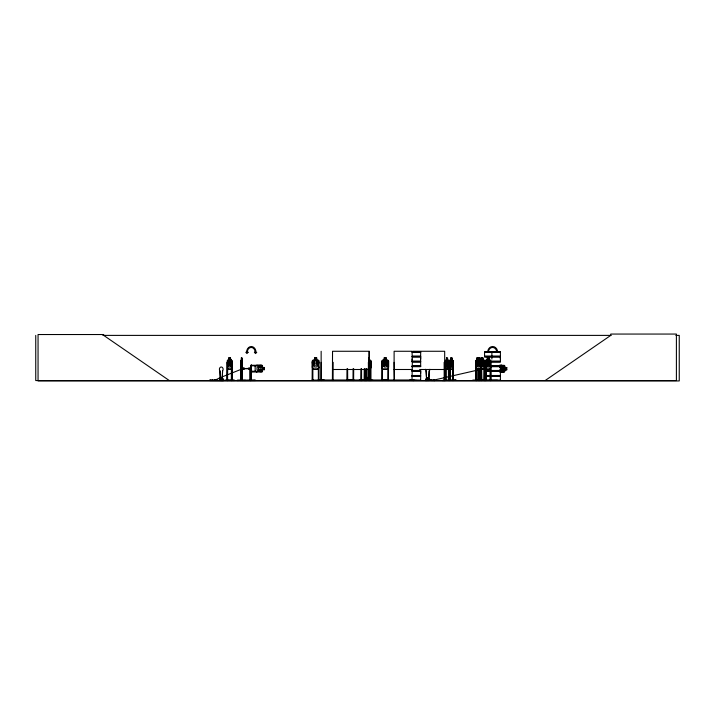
<?xml version="1.0" encoding="UTF-8"?>
<svg xmlns="http://www.w3.org/2000/svg" width="715" height="715" viewBox="0 0 715 715"><rect width="100%" height="100%" fill="white"/><g stroke="black" fill="none" stroke-linecap="round" stroke-linejoin="round"><path stroke-width="1.07" d="M412.135 361.164L412.135 356.982L420.661 356.982L420.652 361.164L412.135 361.164L412.144 359.073M420.652 373.409L420.652 371.308L412.135 371.308M420.652 359.073L420.652 356.982M500.393 359.073L500.393 356.982L484.573 356.982M324.681 380.219L312.92 380.085M366.071 380.55L366.08 380.085M372.899 380.219L359.136 380.192L362.55 380.192M412.135 376.34L420.661 376.34L420.661 380.38L409.874 380.183L416.711 380.469M365.83 380.505L366.009 376.188M222.186 379.683L222.571 370.906A2.279 1.85 -90 0 0 222.571 367.68A2.279 1.85 -90 0 0 219.952 367.68A2.279 1.85 -90 0 0 219.952 370.906L220.336 379.683L222.267 379.683L222.571 370.906M426.632 379.683L426.14 370.906L426.587 379.683L428.794 379.683L429.197 370.906A2.279 2.163 -90 0 0 429.876 369.289M428.794 379.683L429.241 370.906M248.963 368.788L244.19 368.6L248.963 368.404M242.117 369.217L242.108 360.181M251.51 365.311L251.51 365.785M251.555 371.925L251.394 365.928M478.174 361.004L477.763 357.938L476.816 357.938L476.512 361.227M222.374 378.423L221.248 378.28M221.248 378.557L222.267 378.458M221.4 378.655L222.222 378.45M237.228 380.55L245.513 380.219L237.309 380.192M427.552 378.217C427.552 378.879 427.543 378.012 427.078 378.458M427.213 378.691L427.811 378.432L427.15 378.181M222.168 378.181L221.507 378.378L221.936 378.664M221.614 378.548L221.301 378.566M222.267 378.405L221.453 378.146M250.992 365.311L261.913 365.24L262.566 367.474L264.407 367.474M251.689 371.997L251.707 371.255L251.01 371.237L260.314 371.308M427.373 378.557L427.391 378.45M484.484 380.469L484.645 360.968L484.055 360.181L482.857 360.181L482.902 357.938L481.061 357.938L481.061 360.181L479.694 360.181M242.09 365.186L241.375 366.983L241.357 357.938L241.858 357.938L241.858 360.181M364.891 368.77L364.847 380.559L365.848 376.188C364.248 389.621 365.723 367.153 367.242 380.505L366.223 376.188L366.822 380.505L366.795 368.77M484.716 376.34L500.402 376.34L500.402 380.38L472.66 380.469L497.434 380.219M448.323 369.208L448.689 366.965M448.788 366.974L448.403 369.208L445.695 369.208M453.015 366.983L452.631 369.217L449.923 369.217M452.568 369.146L452.541 360.253M240.696 380.559L240.785 360.977L241.357 360.181M240.91 362.344L240.526 380.559L241.018 360.181M394.072 380.469L394.081 379.897M442.46 380.496L456.125 380.219L442.478 380.452M364.9 380.505L365.857 376.188M245.817 380.514L255.452 380.514M245.844 380.219L255.416 380.219L245.844 380.469M231.49 369.146L232.125 366.992L232.071 360.968L231.49 360.253M231.526 369.217L232.125 366.992M449.842 368.734L452.005 360.181M480.829 369.146L481.526 366.992L480.873 369.217M484.69 366.992L484.028 369.217L476.235 369.217L476.029 367.733M490.713 366.983L490.115 369.146L486.003 369.146M490.159 369.217L490.821 366.992M229.631 380.219L234.413 380.219L224.689 380.469L234.448 380.514M451.898 360.181L451.916 357.938L450.709 357.938L450.191 365.186L450.754 366.983L451.817 366.983L452.354 365.186L452.354 361.004L451.817 360.253L452.354 361.004L451.603 363.569L452.354 366.232L451.38 364.051L450.566 366.277L451.138 363.56L450.423 360.995L451.817 361.004L451.817 365.186L450.754 365.186L450.754 361.004L451.362 363.05L452.318 360.995M451.817 366.983L452.381 365.186M478.147 380.505L478.129 368.77M481.079 380.514L480.981 362.344L481.615 362.344M368.797 357.938L368.797 360.181L370.254 360.181L371.04 360.968L371.04 366.992L370.218 369.146L368.154 369.146M371.04 366.992L370.272 369.217L368.162 369.217M411.34 380.219L411.42 379.996M362.532 380.505L359.127 380.469M312.142 380.219L312.276 360.977L312.991 360.181L314.52 360.181L314.52 357.938L316.763 357.938L316.682 360.253L317.809 361.004L317.809 365.186L316.682 366.983L314.591 366.983L313.474 365.186L313.474 361.004L314.591 360.253L314.591 358.009L316.682 358.009M332.404 380.219L332.538 351.271L368.985 351.271L369.029 380.559M346.873 380.505L346.998 368.77M364.141 380.505L364.275 368.77M381.703 380.505L381.873 360.977L382.588 360.181L384.116 360.181M445.722 360.163L445.347 360.968L446.544 360.163M450.012 360.181L449.592 380.559M481.401 365.454L482.026 364.051C482.661 367.626 484.868 366.259 482.384 363.569C484.725 361.021 482.714 359.627 481.999 363.05L480.784 360.95M449.583 360.977L449.95 360.181L450.781 360.181M482.795 366.983L483.689 365.186L483.689 361.004L482.795 360.253L482.857 357.938M368.591 362.791L369.575 361.075L368.788 361.075M368.726 366.983L369.843 365.186L369.843 361.004L368.726 360.253L368.726 358.009M231.58 369.217L227.772 369.217L227.281 360.977L227.835 360.181L228.925 360.181L228.871 357.938L230.525 357.938L231.276 365.186L230.471 366.983L228.979 366.983L228.183 365.186L228.183 361.004L228.979 360.253M227.862 360.253L227.281 360.977M479.273 360.977L479.89 360.181M485.449 380.559L485.449 360.977L485.977 360.181L487.237 360.181M485.449 360.977L486.021 360.181M446.544 357.92L446.589 360.235L445.963 360.986L446.518 366.965L447.563 366.965L448.126 365.168L448.126 360.986L447.563 360.235M450.191 361.004L450.754 360.253M209.709 380.55L209.861 380.023L217.619 380.264M210.067 380.541L223.607 380.559L223.429 379.075L222.115 379.075L222.115 380.023M223.25 380.559L209.861 380.264L210.398 380.38M212.632 380.023L212.105 380.398M220.649 379.075L220.515 380.55M221.23 380.398L221.355 380.541M222.91 380.398L223.277 380.55M251.01 371.997L261.922 371.961L262.468 371.139M261.878 371.961L262.566 369.718L261.896 370.763L258.473 370.763L257.007 369.646L257.007 367.555L258.473 366.429L261.896 366.429L262.503 367.555M434.693 380.38L425.461 380.559L425.675 379.075L426.515 379.075L426.515 380.023M428.491 380.559L428.92 379.075M431.279 380.55L431.449 380.023M434.523 380.55L434.693 380.023L425.925 380.023L425.925 379.075M434.935 380.541L425.666 380.264L426.337 380.398M499.982 372.068L504.182 372.068L504.87 371.353L504.835 366.134L504.155 365.347L499.982 365.347M476.494 360.995L476.467 365.186M477.96 360.253L477.066 361.004L477.066 365.186L477.96 366.983L479.631 366.983L480.534 365.186L480.534 361.004L479.631 360.253L479.694 357.938L477.906 357.938L477.906 360.181L476.244 360.181L475.958 361.004L476.726 360.181L476.11 360.977L476.02 380.559L476.002 360.968M412.108 366.053L420.661 366.223M244.056 367.859L244.798 368.6L244.056 369.333M545.134 380.559L610.771 335.389L610.771 334.057L676.399 334.057L676.399 380.559L35.75 380.559L35.75 335.389M499.848 370.602L501.966 369.172C504.218 372.14 505.344 369.503 502.404 368.734C505.335 367.993 504.236 365.195 501.948 368.252L499.848 366.804M499.714 369.87L501.537 368.699L499.714 367.51M428.321 380.398L428.544 380.523M431.878 380.559L432.289 380.559M433.862 380.559L434.273 380.559M219.577 377.976L214.849 380.264M221.945 376.975L243.538 368.377L243.064 367.742L242.573 368.6L243.189 369.423L243.538 368.377M257.007 365.24L255.13 365.928L255.184 371.192L257.007 371.961L255.192 371.139M255.192 365.982L257.007 365.311L261.887 365.311L262.468 365.982M484.252 368.591L433.129 380.264M102.853 335.389L611.111 335.389M675.898 335.389L679.25 335.389L679.25 380.943L38.056 380.943L38.056 334.531L103.693 334.531L103.693 335.389L169.321 380.559M412.341 351.271L394.117 351.271L394.09 380.559M413.109 351.271L444.676 351.271L444.73 380.559M412.126 351.932L420.661 351.932M484.564 351.932L500.402 351.932M412.144 352.352L420.652 352.352M484.582 352.352L500.393 352.352M412.072 356.428L420.715 356.428M484.511 356.428L500.455 356.428M412.072 356.687L420.715 356.687M484.511 356.687L500.455 356.687M228.925 358.009L230.471 358.009M241.304 358.009L241.84 358.009M384.187 358.009L386.279 358.009L386.279 360.253L387.405 361.004L387.405 365.186L386.279 366.983L384.187 366.983L383.07 365.186L383.07 361.004L384.187 360.253L384.116 357.938L386.359 357.938L386.359 360.181L387.807 360.181L388.603 360.968L388.603 366.992L387.834 369.217L382.57 369.217L381.873 366.992M450.754 358.009L451.88 358.009M476.842 358.009L477.727 358.009M479.676 358.009L477.96 358.009L478.004 360.253M481.124 358.009L482.84 358.009M487.255 358.009L488.971 358.009L488.926 360.253L489.82 361.004L489.82 365.186L488.926 366.983L487.255 366.983L486.361 365.186L486.361 361.004L487.255 360.253L487.237 357.938L489.033 357.938L488.989 360.181L490.186 360.181L490.821 360.968L490.892 380.559M241.759 358.385L241.759 359.136M451.621 358.385L450.933 358.385L450.942 359.136L451.621 359.136L451.612 358.385M230.471 360.181L231.562 360.181M316.763 360.181L318.211 360.181L319.006 360.968L318.979 380.559M447.608 360.163L448.788 360.95L448.77 380.55M451.835 360.181L453.051 360.968L453.051 380.559M227.808 360.253L231.544 360.253M240.955 360.253L242.179 360.253M313.027 360.253L318.184 360.253L318.926 361.004M368.726 360.253L370.218 360.253L370.969 361.004L370.951 380.559M382.623 360.253L387.78 360.253M445.74 360.235L448.377 360.235M449.958 360.253L452.631 360.253M476.253 360.253L484.037 360.253M486.003 360.253L490.168 360.253M242.287 360.968L242.269 380.559L241.902 368.77M480.855 360.181L481.526 360.968L481.794 380.55M484.716 361.164L485.825 361.164M489.936 361.164L500.402 361.164L500.402 356.982M412.072 361.459L420.715 361.459M484.663 361.459L485.78 361.459M489.954 361.459L500.455 361.459M412.072 361.719L420.715 361.719M484.663 361.719L485.78 361.719M489.954 361.719L500.455 361.719M412.135 362.013L420.661 362.013L420.661 366.044L412.126 366.044L420.652 365.937M484.716 362.013L485.825 362.013M489.936 362.013L500.402 362.013M232.018 362.344L231.41 362.344L231.365 380.559M312.232 362.344L312.857 362.344L312.857 380.559M318.926 362.344L318.309 362.344L318.381 380.559M321.142 362.344L321.071 380.559M332.538 362.344L333.154 362.344L333.083 380.559M368.985 362.344L368.368 362.344L368.502 380.183M370.969 362.344L370.352 362.344L370.388 380.559M381.837 362.344L382.454 362.344L382.454 380.559M388.522 362.344L387.905 362.344L387.834 380.559M394.117 362.344L394.466 380.559M412.341 362.344L411.992 380.559M445.391 362.326L445.901 362.326M449.628 362.344L450.146 362.344M476.762 362.344L475.743 362.344L475.734 380.559L475.707 379.897L476.825 379.897L476.816 380.559M484.77 362.344L484.135 362.344L484.082 380.559M485.414 362.344L486.048 362.344L486.111 380.559M490.901 362.344L490.267 362.344L490.213 380.559M312.276 363.095L319.006 363.095M499.687 365.24L501.85 365.24L501.85 365.857L499.687 365.857M260.314 365.857L250.965 365.785C252.064 366.491 251.886 364.48 251.01 365.24L251.081 380.559M262.53 365.946L262.566 371.174M484.725 365.937L485.843 365.937M500.393 365.937L490.955 365.937L500.402 366.053M484.707 366.053L485.816 366.053M484.707 366.223L485.834 366.259M490.955 366.259L500.402 366.223M412.126 366.411L420.661 366.411M484.707 366.42L485.816 366.42M490.973 366.42L500.402 366.411M500.5 366.536L504.129 366.536L504.772 367.662L506.819 367.582M412.144 366.679L420.652 366.679M484.725 366.679L485.843 366.679M490.955 366.679L500.393 366.679M240.857 366.992L241.009 369.217L242.188 369.217M445.365 366.974L445.803 369.128L448.377 369.128M449.583 366.992L450.03 369.146L452.631 369.146M485.405 366.992L486.003 369.217L490.204 369.217M262.468 367.555L264.344 367.555L264.344 369.646M250.268 368.225L251.001 368.225M251.162 368.985L250.107 368.985L250.187 380.559M227.808 369.146L231.544 369.146M240.955 369.146L242.179 369.146M250.402 369.119L248.909 369.119L248.909 368.073L250.402 368.073L250.456 380.559M387.78 369.146L382.623 369.146L381.944 366.983L381.944 361.012M476.253 369.146L484.037 369.146M250.107 369.172L251.162 369.172M332.538 369.494L368.985 369.494M394.117 369.494L412.341 369.494M419.642 369.494L444.676 369.494M262.468 369.646L264.407 369.718L264.362 367.474M506.747 369.753L504.772 369.753L504.129 370.87L500.5 370.87M504.835 369.825L506.819 369.825L506.774 367.582M412.135 370.468L420.661 370.468M484.716 370.468L500.402 370.468M412.072 370.763L420.715 370.763M484.663 370.763L500.455 370.763M219.952 370.906L220.417 379.683M412.072 371.022L420.715 371.022M484.663 371.022L500.455 371.022M484.716 371.308L501.85 371.308L501.85 371.925M499.687 371.925L504.155 371.997M412.135 375.5L420.661 375.5L420.661 371.308M484.716 375.5L500.402 375.5L500.402 373.409M412.072 375.786L420.715 375.786M484.663 375.786L500.455 375.786M412.072 376.045L420.715 376.045M484.663 376.045L500.455 376.045M426.801 378.029L427.847 378.029M214.929 379.835L216.439 379.835M429.93 379.835L431.449 379.835M445.329 379.88L445.981 380.452M449.029 379.88L448.403 379.88L448.466 380.55L448.457 362.326L448.975 362.326L448.966 380.55M227.021 379.897L227.745 379.897M231.356 379.897L232.08 379.897L232.071 380.559L232.125 360.968L231.508 360.181M312.16 379.897L312.929 379.897L312.92 380.559M318.997 379.897L318.238 379.897L318.238 380.559M444.855 379.897L444.078 379.897L444.078 380.559M449.574 379.897L450.2 379.897M452.64 379.897L453.274 379.897L453.247 380.559L453.212 362.344L452.702 362.344L452.64 380.559M478.639 379.897L478.103 380.559M479.22 379.897L479.988 379.897M481.678 379.897L480.918 379.897L480.918 380.559M484.073 379.897L484.833 379.897L484.833 380.559M486.12 379.897L485.351 379.897L485.36 380.559M490.204 379.897L490.964 379.897L490.964 380.559M347.687 380.085L353.004 380.085M382.525 380.085L387.834 380.085M224.689 380.219L229.47 380.219M409.874 380.219L420.652 380.264M456.125 380.219L442.505 380.55M472.66 380.219L500.393 380.264M237.309 380.469L245.585 380.55M369.458 380.55L369.601 362.344L369.592 380.559M353.827 380.505L353.764 379.897M479.819 380.514L479.783 368.77M450.236 380.505L450.146 368.77M412.394 380.505L412.305 379.897M251.144 365.168L251.144 371.925M504.129 365.419L504.808 366.169M490.141 360.181L490.758 361.004L490.74 380.559M484.01 360.181L484.627 361.004L484.69 380.559M480.829 360.253L481.427 361.004M368.877 366.151L369.637 366.143L368.618 364.382M448.332 360.163L448.627 380.55M450.191 365.186L450.754 366.983M312.276 366.992L312.973 369.217L318.238 369.217L319.006 366.992L318.184 369.146L313.027 369.146L312.348 366.983L312.348 361.012M446.303 360.163L448.439 368.645M485.512 366.983L486.048 369.146M366.187 376.188L366.974 380.505M449.619 366.983L450.003 369.217L449.655 360.977M445.4 366.965L445.776 369.208M476.101 367.733L476.306 369.217M366.107 376.188L366.455 380.505M501.733 365.24L501.733 365.857M501.733 371.308L501.733 371.925M491.875 352.102L491.884 356.142M491.875 356.982L491.884 359.073M490.49 379.897L490.508 380.559M490.41 362.344L490.356 380.559M485.914 362.344L485.968 380.559M485.807 379.897L485.834 380.559M485.556 362.344L485.664 380.559M484.377 379.897L484.377 380.559M484.278 362.344L484.225 380.559M482.795 365.186L482.795 361.004L481.124 361.004L481.124 380.559M481.481 360.968L481.526 380.559M481.374 379.897L481.356 380.559M481.106 357.938L481.124 360.253M479.926 368.77L479.979 380.559M479.702 379.897L479.676 380.559M479.533 379.897L479.542 380.559M479.425 368.77L479.425 380.559M479.282 368.77L479.282 380.559M478.585 368.77L478.594 380.559M478.406 379.897L478.442 380.559M478.344 368.77L478.317 380.559M476.619 362.344L476.673 380.559M476.539 379.897L476.521 380.559M476.369 379.897L476.351 380.559M476.217 361.012L476.235 380.559M452.908 368.77L452.872 380.559M451.853 357.938L451.88 360.253M449.976 379.897L449.976 380.559M449.833 362.344L449.941 380.559M449.798 379.897L449.798 380.559M447.635 360.235L447.608 357.92L446.482 357.92L446.518 360.235M445.901 368.752L445.901 380.55M445.731 380.55L445.695 362.326L445.588 380.55M445.427 360.968L445.347 380.55M444.855 380.559L444.793 362.344L444.14 362.344L444.203 380.559M444.578 379.897L444.578 380.559M444.337 379.897L444.355 380.559M429.509 380.264L429.509 379.075L428.669 379.075L428.777 380.264M429.25 379.075L429.358 380.264M427.793 378.029L427.847 380.023M426.855 378.029L426.801 380.023M413.762 379.897L413.824 380.559M413.645 379.897L413.708 380.559M413.485 380.559L413.485 379.897L413.404 380.559M412.743 380.559L412.743 379.996L321.634 379.996L321.634 380.559M388.594 379.897L388.594 380.559M388.522 361.004L388.451 380.559M382.525 379.897L382.525 380.559M381.908 379.897L381.908 380.559M371.04 379.897L371.04 380.559M370.424 379.897L370.424 380.559M369.825 380.183L369.673 379.897M369.36 351.271L369.28 380.559M368.913 379.897L368.913 380.559M368.726 361.004L368.726 365.186M368.296 379.897L368.296 380.559M366.858 379.897L366.858 380.559M366.67 368.77L366.67 380.559M366.259 368.77L366.259 377.35M366.357 379.897L366.25 380.559L366.169 379.897M366.143 368.77L366.143 377.35M364.963 379.897L364.963 380.559M364.346 379.897L364.346 380.559M361.531 368.77L361.593 380.559M361.415 368.77L361.334 380.559L361.316 379.897M361.075 379.897L361.093 380.559M360.995 368.77L360.923 380.559M360.816 379.897L360.816 380.559M353.693 368.77L353.621 380.559M353.147 379.897L353.147 380.559M353.076 368.77L353.004 380.559M347.615 368.77L347.687 380.559M347.544 379.897L347.544 380.559M347.07 379.897L347.07 380.559M333.226 379.897L333.226 380.559M332.609 379.897L332.609 380.559M322.966 379.996L322.966 380.559M321.151 351.271L321.142 380.559M318.854 379.897L318.854 380.559M260.171 365.857L260.171 365.24L260.197 371.961L260.171 371.308M250.804 371.246L250.804 380.559M250.661 369.172L250.751 380.559M250.536 368.985L250.607 380.559M250.295 368.073L250.223 380.559M249.017 368.073L249.017 369.119M242.117 380.559L241.786 357.938M231.857 362.344L231.749 380.559M231.58 362.344L231.58 380.559M231.437 379.897L231.526 380.559M228.925 357.938L228.925 360.253M227.736 379.897L227.736 380.559M227.576 380.559L227.692 362.344L227.084 362.344L227.084 380.559M227.522 362.344L227.424 380.559M227.325 379.897L227.352 380.559M227.245 362.344L227.2 380.559M223.214 379.075L223.214 380.023L219.773 380.023L219.773 379.075M222.365 380.023L222.463 378.029L221.516 378.029L221.516 380.023M221.614 378.029L221.614 380.023M220.864 380.023L220.864 379.075L219.559 379.075L219.559 380.264M487.657 352.254A5.738 4.996 -90 0 1 492.653 346.507A5.738 4.996 -90 0 1 497.649 352.254M488.399 352.254A4.791 4.174 -90 0 1 492.572 347.454A4.791 4.174 -90 0 1 496.737 352.254M426.185 370.906A2.279 2.163 -90 0 1 425.55 369.289M241.947 366.143L241.509 364.051C240.928 371.737 240.91 355.632 241.5 363.05L241.902 360.959L241.947 366.143M231.052 366.143L230.507 366.151L229.658 364.051L228.273 366.232L229.318 363.56L228.317 360.995L229.64 363.05L230.999 360.995L229.98 363.569L231.052 366.143M480.426 366.143L479.854 366.214L478.862 364.051C478.281 367.635 475.967 366.25 478.487 363.56L477.361 360.995L478.836 363.05C479.425 359.618 481.669 361.021 479.229 363.569L480.426 366.143M489.721 366.143L489.14 366.214L488.157 364.051L487.183 366.214L486.584 366.143L487.773 363.56L486.656 360.995L488.13 363.05C488.711 359.618 490.964 361.021 488.515 363.569L489.721 366.143M387.199 366.143L386.475 366.214L385.242 364.051C384.277 367.465 381.703 366.732 384.768 363.56C381.801 360.986 384.447 359.645 385.206 363.05C386.055 359.824 388.737 360.503 385.698 363.569L387.199 366.143M248.078 352.254L246.943 353.576L245.817 352.254L246.595 352.254A5.738 4.701 -90 0 1 251.296 346.507A5.738 4.701 -90 0 1 255.988 352.254L256.765 352.254L255.568 353.576L254.361 352.254L255.139 352.254A4.791 3.924 -90 0 0 251.215 347.454A4.791 3.924 -90 0 0 247.292 352.254L248.078 352.254M420.661 352.084L412.126 352.093L412.144 356.142L420.661 356.142L420.661 352.102M500.402 352.102L484.564 352.093L484.582 356.142L500.402 356.142L500.402 352.102M230.203 358.385L229.247 358.385L229.247 359.136L230.203 359.136L230.203 358.385M316.316 358.385L314.966 358.385L314.966 359.136L316.316 359.136L316.316 358.385M385.912 358.385L384.563 358.385L384.563 359.136L385.912 359.136L385.912 358.385M447.384 358.367L446.705 358.367L446.705 359.118L447.384 359.118L447.384 358.367M477.584 358.385L477.057 359.136L477.584 358.385M479.336 358.385L478.264 358.385L478.264 359.136L479.336 359.136L479.336 358.385M482.5 358.385L481.418 358.385L481.418 359.136L482.5 359.136L482.5 358.385M488.631 358.385L487.55 358.385L487.55 359.136L488.631 359.136L488.631 358.385M230.471 361.004L228.979 361.004L228.979 365.186L230.471 365.186L230.471 361.004M241.84 361.004L241.375 361.004L241.375 365.186L241.84 365.186L241.84 361.004M316.682 361.004L314.591 361.004L314.591 365.186L316.682 365.186L316.682 361.004M386.279 361.004L384.187 361.004L384.187 365.186L386.279 365.186L386.279 361.004M447.563 360.986L446.518 360.986L446.518 365.168L447.563 365.168L447.563 360.986M479.631 361.004L477.96 361.004L477.96 365.186L479.631 365.186L479.631 361.004M488.926 361.004L487.255 361.004L487.255 365.186L488.926 365.186L488.926 361.004M476.154 366.992L476.664 369.217L476.172 366.983M261.896 367.555L258.473 367.555L258.473 369.646L261.896 369.646L261.896 367.555M504.129 367.662L500.5 367.662L500.5 369.753L504.129 369.753L504.129 367.662M264.041 367.93L263.424 367.93L263.424 369.271L264.041 369.271L264.041 367.93M506.39 368.037L505.746 368.037L505.746 369.378L506.39 369.378L506.39 368.037M453.015 361.004L452.586 360.181L452.979 361.004M413.172 380.559L413.172 379.897L413.136 380.559"/></g></svg>
